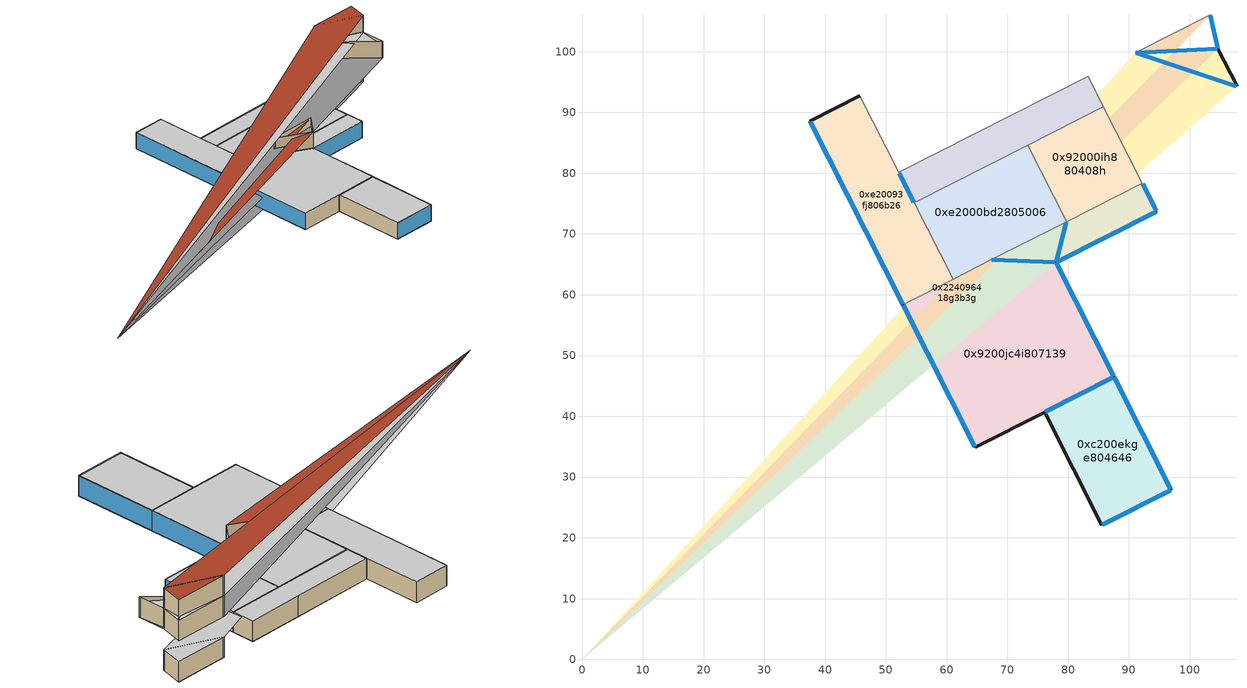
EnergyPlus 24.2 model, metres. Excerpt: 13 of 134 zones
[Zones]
0x92004cj5806g7k
 floor ground (Generic Roof): 54.66,75.16 73.34,84.64 85.8,90.96 83.28,95.93 70.82,89.61 52.14,80.12 z0; 54.66,75.16 73.34,84.64 85.8,90.96 83.28,95.93 70.82,89.61 52.14,80.12 z0
 wall to 0x02002305808hca (Generic Roof): 83.28,95.93 85.8,90.96 z0:5
 wall to 0xe20093fj806b26 (Generic Roof): 54.66,75.16 52.14,80.12 z0:5
 wall to 0x92000ih880408h (Generic Roof): 85.8,90.96 73.34,84.64 z0:5
 wall to 0x92004e58804g33 (Generic Roof): 70.82,89.61 83.28,95.93 z0:5
 wall to 0xe2004612804gf8 (Generic Roof): 52.14,80.12 70.82,89.61 z0:5
 wall to 0xe2000bd2805006 (Generic Roof): 73.34,84.64 54.66,75.16 z0:5
 window inside (0xj0fh): 54.61,75.25 52.19,80.03 z0.1:4.9
 ceiling to 0x92204cj5886g7k (Generic Roof): 54.66,75.16 52.14,80.12 70.82,89.61 83.28,95.93 85.8,90.96 73.34,84.64 z5; 54.66,75.16 52.14,80.12 70.82,89.61 83.28,95.93 85.8,90.96 73.34,84.64 z5
0xe20093fj806b26
 floor ground (Generic Roof): 52.14,80.12 54.66,75.16 61.05,62.56 52.8,58.37 37.49,88.54 45.74,92.73 z0; 52.14,80.12 54.66,75.16 61.05,62.56 52.8,58.37 37.49,88.54 45.74,92.73 z0
 wall outside (Generic Roof): 52.8,58.37 37.49,88.54 45.74,92.73 z0:5
 wall to 0x9200jc4i807139 (Generic Roof): 61.05,62.56 52.8,58.37 z0:5
 wall to 0xe2000bd2805006 (Generic Roof): 54.66,75.16 61.05,62.56 z0:5
 wall to 0xe2004612804gf8 (Generic Roof): 45.74,92.73 52.14,80.12 z0:5
 window (0xj0fh): 52.75,58.46 37.54,88.45 z0.1:4.9
 ceiling to 0xe22093fj886b26 (Generic Roof): 52.14,80.12 45.74,92.73 37.49,88.54 52.8,58.37 61.05,62.56 54.66,75.16 z5; 52.14,80.12 45.74,92.73 37.49,88.54 52.8,58.37 61.05,62.56 54.66,75.16 z5
0x12009ebf803be4
 floor ground (Generic Roof): 77.96,65.32 79.74,72.04 67.28,65.72 0,0 z0; 77.96,65.32 79.74,72.04 67.28,65.72 0,0 z0
 wall to 0xe2000bd2805006 (Generic Roof): 67.27,65.72 79.74,72.04 z0:5
 wall to 0x4200ekd0804609 (Generic Roof): 79.74,72.04 77.96,65.32 z0:5
 wall to 0x9200jc4i807139 (Generic Roof): 77.96,65.32 67.28,65.72 z0:5
 window inside (0xj0fh): 79.71,71.94 77.99,65.42 / 77.86,65.32 67.38,65.72 z0.1:4.9
0xe2000bd2805006
 floor ground (Generic Roof): 61.05,62.56 67.28,65.72 79.74,72.04 73.34,84.64 54.66,75.16 z0; 61.05,62.56 67.28,65.72 79.74,72.04 73.34,84.64 54.66,75.16 z0
 wall to 0x9200jc4i807139 (Generic Roof): 67.27,65.72 61.05,62.56 z0:5
 wall to 0x92000ih880408h (Generic Roof): 73.34,84.64 79.74,72.04 z0:5
 ceiling to 0xe2200bd2885006 (Generic Roof): 61.05,62.56 54.66,75.16 73.34,84.64 79.74,72.04 67.28,65.72 z5; 61.05,62.56 54.66,75.16 73.34,84.64 79.74,72.04 67.28,65.72 z5
0x9200jc4i807139
 floor ground (Generic Roof): 67.28,65.72 77.96,65.32 87.51,46.48 76.11,40.69 64.7,34.9 52.8,58.37 61.05,62.56 z0; 67.28,65.72 77.96,65.32 87.51,46.48 76.11,40.69 64.7,34.9 52.8,58.37 61.05,62.56 z0
 wall outside (Generic Roof): 76.11,40.69 64.7,34.9 52.8,58.37 / 77.96,65.32 87.51,46.48 z0:5
 wall to 0xc200ekge804646 (Generic Roof): 87.51,46.48 76.11,40.69 z0:5
 window inside (0xj0fh): 87.42,46.43 76.2,40.74 z0.1:4.9
 window (0xj0fh): 78.01,65.23 87.46,46.57 / 64.65,34.99 52.85,58.28 z0.1:4.9
 ceiling to 0x9220jc4i887139 (Generic Roof): 67.28,65.72 61.05,62.56 52.8,58.37 64.7,34.9 76.11,40.69 87.51,46.48 77.96,65.32 z5; 67.28,65.72 61.05,62.56 52.8,58.37 64.7,34.9 76.11,40.69 87.51,46.48 77.96,65.32 z5
0x1240956h8g3b9d
 floor to 0x1220956h883b9d (Generic Roof): 104.61,100.5,10 91.04,99.86,10 103.34,106.1,10 0,0,0; 104.61,100.5,10 91.04,99.86,10 103.34,106.1,10 0,0,0
 wall to 0xb2409ea58g7bkg (Generic Roof): 103.34,106.1 104.61,100.5 z10:15
 wall to 0x224096418g3b3g (Generic Roof): 104.61,100.5 91.04,99.86 z10:15
 wall to 0xd24044bi8g6ge0 (Generic Roof): 91.04,99.86 103.34,106.09 z10:15
 window inside (0xj0fh): 103.36,106 104.59,100.6 / 104.51,100.5 91.14,99.86 z10.1:14.9
0x224096418g3b3g
 floor to 0xe220c8hf88c7g8 (Generic Roof): 91.04,99.86,10 104.61,100.5,10 107.77,94.27,10 0,0,0; 91.04,99.86,10 104.61,100.5,10 107.77,94.27,10 0,0,0
 wall outside (Generic Roof): 104.61,100.5 107.77,94.27 z10:15
 wall to 0x5240e1388g46g7 (Generic Roof): 107.77,94.27 91.04,99.86 z10:15
 window inside (0xj0fh): 107.68,94.3 91.13,99.83 z10.1:14.9
 ceiling to 0x22709641833b3g (Generic Roof): 91.04,99.86,15 107.77,94.27,15 104.61,100.5,15 0,0,0; 91.04,99.86,15 107.77,94.27,15 104.61,100.5,15 0,0,0
0xc200ekge804646
 floor ground (Generic Roof): 76.11,40.69 85.55,22.08 96.96,27.87 87.51,46.48 z0; 76.11,40.69 85.55,22.08 96.96,27.87 87.51,46.48 z0
 wall outside (Generic Roof): 87.51,46.48 96.96,27.87 / 85.55,22.08 76.11,40.69 z0:5
 wall to 0xk2002495807he6 (Generic Roof): 96.96,27.87 85.55,22.08 z0:5
 window (0xj0fh): 87.56,46.39 96.91,27.96 z0.1:4.9
 window inside (0xj0fh): 96.87,27.82 85.64,22.13 z0.1:4.9
 ceiling to 0xc220ekge884646 (Generic Roof): 76.11,40.69 87.51,46.48 96.96,27.87 85.55,22.08 z5; 76.11,40.69 87.51,46.48 96.96,27.87 85.55,22.08 z5
0x4200ekd0804609
 floor ground (Generic Roof): 77.96,65.32 79.74,72.04 92.2,78.36 94.54,73.73 z0; 77.96,65.32 79.74,72.04 92.2,78.36 94.54,73.73 z0
 wall outside (Generic Roof): 94.54,73.73 77.96,65.32 z0:5
 wall to 0x02002305808hca (Generic Roof): 92.2,78.36 94.54,73.73 z0:5
 wall to 0x92000ih880408h (Generic Roof): 79.74,72.04 92.2,78.36 z0:5
 window (0xj0fh): 94.45,73.68 78.05,65.37 z0.1:4.9
 window inside (0xj0fh): 92.25,78.27 94.49,73.82 z0.1:4.9
 ceiling to 0x4220ekd0884609 (Generic Roof): 77.96,65.32 94.54,73.73 92.2,78.36 79.74,72.04 z5; 77.96,65.32 94.54,73.73 92.2,78.36 79.74,72.04 z5
0x1200956h803b9d
 floor ground (Generic Roof): 104.61,100.5 91.04,99.86 103.34,106.1 0,0 z0; 104.61,100.5 91.04,99.86 103.34,106.1 0,0 z0
 wall to 0xb200eea58076kg (Generic Roof): 103.34,106.1 104.61,100.5 z0:5
 wall to 0x02002305808hca (Generic Roof): 104.61,100.5 91.04,99.86 z0:5
 wall to 0xd20044bi806ge0 (Generic Roof): 91.04,99.86 103.34,106.09 z0:5
 window inside (0xj0fh): 103.36,106 104.59,100.6 / 104.51,100.5 91.14,99.86 z0.1:4.9
 ceiling to 0x1220956h883b9d (Generic Roof): 104.61,100.5,5 103.34,106.1,5 91.04,99.86,5 0,0,0; 104.61,100.5,5 103.34,106.1,5 91.04,99.86,5 0,0,0
0x1270956h833b9d
 floor to 0x1240956h8g3b9d (Generic Roof): 104.61,100.5,15 91.04,99.86,15 103.34,106.1,15 0,0,0; 104.61,100.5,15 91.04,99.86,15 103.34,106.1,15 0,0,0
 wall to 0xd27044bi836ge0 (Generic Roof): 91.04,99.86 103.34,106.09 z15:20
 wall to 0xb2709ea5837bkg (Generic Roof): 103.34,106.1 104.61,100.5 z15:20
 wall to 0x22709641833b3g (Generic Roof): 104.61,100.5 91.04,99.86 z15:20
 window inside (0xj0fh): 103.36,106 104.59,100.6 / 104.51,100.5 91.14,99.86 z15.1:19.9
 roof outside (Generic Roof): 104.61,100.5,20 103.34,106.1,20 91.04,99.86,20 0,0,0; 104.61,100.5,20 103.34,106.1,20 91.04,99.86,20 0,0,0
0x92000ih880408h
 floor ground (Generic Roof): 79.74,72.04 92.2,78.36 85.8,90.96 73.34,84.64 z0; 79.74,72.04 92.2,78.36 85.8,90.96 73.34,84.64 z0
 wall to 0x02002305808hca (Generic Roof): 85.8,90.96 92.2,78.36 z0:5
 ceiling to 0x92200ih888408h (Generic Roof): 79.74,72.04 73.34,84.64 85.8,90.96 92.2,78.36 z5; 79.74,72.04 73.34,84.64 85.8,90.96 92.2,78.36 z5
0x12209ebf883be4
 floor to 0x12009ebf803be4 (Generic Roof): 77.96,65.32,5 79.74,72.04,5 67.28,65.72,5 0,0,0; 77.96,65.32,5 79.74,72.04,5 67.28,65.72,5 0,0,0
 wall to 0xe2200bd2885006 (Generic Roof): 67.27,65.72 79.74,72.04 z5:10
 wall to 0x4220ekd0884609 (Generic Roof): 79.74,72.04 77.96,65.32 z5:10
 wall to 0x9220jc4i887139 (Generic Roof): 77.96,65.32 67.28,65.72 z5:10
 window inside (0xj0fh): 79.71,71.94 77.99,65.42 / 77.86,65.32 67.38,65.72 z5.1:9.9
 roof outside (Generic Roof): 77.96,65.32,10 67.28,65.72,10 79.74,72.04,10 0,0,0; 77.96,65.32,10 67.28,65.72,10 79.74,72.04,10 0,0,0
[Building]
unnamed: North Axis=0; Terrain=City; Solar Distribution=FullExteriorWithReflections
[Site:Location]
Site 1: Latitude=0; Longitude=0; Time Zone=0; Elevation=0
[SizingPeriod:DesignDay] Day of Month=21; DryBulb Temperature Range Modifier Type=DefaultMultipliers; Barometric Pressure=101097; Wind Direction=0; Rain Indicator=No; Snow Indicator=No; Daylight Saving Time Indicator=No; Solar Model Indicator=ASHRAEClearSky; Begin Environment Reset Mode=FullResetAtBeginEnvironment
Name | Month | Day Type | Maximum DryBulb Temperature | Daily DryBulb Temperature Range | Humidity Condition Type | Wetbulb or DewPoint at Maximum DryBulb | Wind Speed | Sky Clearness
Suzhou Ann Clg .4% Condns DP=>MDB | 8 | SummerDesignDay | 34.8 | 6.7 | Dewpoint | 27.6 | 3.35 | 1
Suzhou Ann Htg 99.6% Condns DB | 1 | WinterDesignDay | -4 | 0 | Wetbulb | -4 | 6.71 | 0
[Site:WaterMainsTemperature]
Calculation Method=CorrelationFromWeatherFile
[Material] Thermal Absorptance=0.9
Name | Roughness | Thickness | Conductivity | Density | Specific Heat | Solar Absorptance | Visible Absorptance
Generic 50mm Insulation | MediumRough | 0.05 | 0.03 | 43 | 1210 | 0.7 | 0.7
Generic Acoustic Tile | MediumSmooth | 0.02 | 0.06 | 368 | 590 | 0.2 | 0.2
Generic Ceiling Air Gap | Smooth | 0.1 | 0.556 | 1.28 | 1000 | 0.7 | 0.7
Generic LW Concrete | MediumRough | 0.1 | 0.53 | 1280 | 840 | 0.8 | 0.8
Generic Roof Membrane | MediumRough | 0.01 | 0.16 | 1120 | 1460 | 0.65 | 0.65
[WINDOWMATERIAL:SIMPLEGLAZINGSYSTEM]
g_0xg745: UFactor=1.8; Solar Heat Gain Coefficient=0.4; Visible Transmittance=0.744
[Construction]
Generic Roof: Generic Roof Membrane, Generic 50mm Insulation, Generic LW Concrete, Generic Ceiling Air Gap, Generic Acoustic Tile
[CONSTRUCTION]
0xj0fh: g_0xg745
[ZONE] Type=1; Multiplier=1; Ceiling Height=4; Part of Total Floor Area=Yes
Name | Volume | Floor Area
0x1200956h803b9d; 0x1240956h8g3b9d; 0x1270956h833b9d | 191.673 | 38.33455
0xc200ekge804646 | 1334.67 | 266.934
0x9200jc4i807139 | 3244.87 | 648.974
0xe20093fj806b26 | 1565.47 | 313.095
0x4200ekd0804609 | 422.316 | 84.4632
0x92000ih880408h | 987.22 | 197.444
0x12009ebf803be4; 0x12209ebf883be4 | 181.204 | 36.2408
0xe2000bd2805006 | 1480.04 | 296.008
0x92004cj5806g7k | 972.505 | 194.501
0x224096418g3b3g | 216.409 | 43.28175
[PEOPLE] Number of People Calculation Method=People/Area; People per Floor Area=0.0565; Fraction Radiant=0.3; Sensible Heat Fraction=autocalculate; Carbon Dioxide Generation Rate=3.82e-08; Enable ASHRAE 55 Comfort Warnings=No; Mean Radiant Temperature Calculation Type=EnclosureAveraged; Clothing Insulation Calculation Method=ClothingInsulationSchedule; Cold Stress Temperature Threshold=15.56; Heat Stress Temperature Threshold=30
Name | Zone or ZoneList or Space or SpaceList | Number of People Schedule | Activity Level Schedule
0x1200956h803b9d_People | 0x1200956h803b9d | 0x1200956h803b9dPeopleNumber_of_People_Schedule_Name | 0x1200956h803b9dPeopleActivity_Level_Schedule_Name
0xc200ekge804646_People | 0xc200ekge804646 | 0xc200ekge804646PeopleNumber_of_People_Schedule_Name | 0xc200ekge804646PeopleActivity_Level_Schedule_Name
0x9200jc4i807139_People | 0x9200jc4i807139 | 0x9200jc4i807139PeopleNumber_of_People_Schedule_Name | 0x9200jc4i807139PeopleActivity_Level_Schedule_Name
0xe20093fj806b26_People | 0xe20093fj806b26 | 0xe20093fj806b26PeopleNumber_of_People_Schedule_Name | 0xe20093fj806b26PeopleActivity_Level_Schedule_Name
0x4200ekd0804609_People | 0x4200ekd0804609 | 0x4200ekd0804609PeopleNumber_of_People_Schedule_Name | 0x4200ekd0804609PeopleActivity_Level_Schedule_Name
0x92000ih880408h_People | 0x92000ih880408h | 0x92000ih880408hPeopleNumber_of_People_Schedule_Name | 0x92000ih880408hPeopleActivity_Level_Schedule_Name
0x12009ebf803be4_People | 0x12009ebf803be4 | 0x12009ebf803be4PeopleNumber_of_People_Schedule_Name | 0x12009ebf803be4PeopleActivity_Level_Schedule_Name
0xe2000bd2805006_People | 0xe2000bd2805006 | 0xe2000bd2805006PeopleNumber_of_People_Schedule_Name | 0xe2000bd2805006PeopleActivity_Level_Schedule_Name
0x92004cj5806g7k_People | 0x92004cj5806g7k | 0x92004cj5806g7kPeopleNumber_of_People_Schedule_Name | 0x92004cj5806g7kPeopleActivity_Level_Schedule_Name
0x12209ebf883be4_People | 0x12209ebf883be4 | 0x12209ebf883be4PeopleNumber_of_People_Schedule_Name | 0x12209ebf883be4PeopleActivity_Level_Schedule_Name
0x224096418g3b3g_People | 0x224096418g3b3g | 0x224096418g3b3gPeopleNumber_of_People_Schedule_Name | 0x224096418g3b3gPeopleActivity_Level_Schedule_Name
0x1240956h8g3b9d_People | 0x1240956h8g3b9d | 0x1240956h8g3b9dPeopleNumber_of_People_Schedule_Name | 0x1240956h8g3b9dPeopleActivity_Level_Schedule_Name
0x1270956h833b9d_People | 0x1270956h833b9d | 0x1270956h833b9dPeopleNumber_of_People_Schedule_Name | 0x1270956h833b9dPeopleActivity_Level_Schedule_Name
[LIGHTS] Design Level Calculation Method=Watts/Area; Watts per Floor Area=10.55; Return Air Fraction=0; Fraction Radiant=0.7; Fraction Visible=0.2; Fraction Replaceable=1; EndUse Subcategory=General; Return Air Fraction Calculated from Plenum Temperature=No; Return Air Fraction Function of Plenum Temperature Coefficient 1=0; Return Air Fraction Function of Plenum Temperature Coefficient 2=0
Name | Zone or ZoneList or Space or SpaceList | Schedule
0x1200956h803b9d_Lights | 0x1200956h803b9d | 0x1200956h803b9dLightsSchedule_Name
0xc200ekge804646_Lights | 0xc200ekge804646 | 0xc200ekge804646LightsSchedule_Name
0x9200jc4i807139_Lights | 0x9200jc4i807139 | 0x9200jc4i807139LightsSchedule_Name
0xe20093fj806b26_Lights | 0xe20093fj806b26 | 0xe20093fj806b26LightsSchedule_Name
0x4200ekd0804609_Lights | 0x4200ekd0804609 | 0x4200ekd0804609LightsSchedule_Name
0x92000ih880408h_Lights | 0x92000ih880408h | 0x92000ih880408hLightsSchedule_Name
0x12009ebf803be4_Lights | 0x12009ebf803be4 | 0x12009ebf803be4LightsSchedule_Name
0xe2000bd2805006_Lights | 0xe2000bd2805006 | 0xe2000bd2805006LightsSchedule_Name
0x92004cj5806g7k_Lights | 0x92004cj5806g7k | 0x92004cj5806g7kLightsSchedule_Name
0x12209ebf883be4_Lights | 0x12209ebf883be4 | 0x12209ebf883be4LightsSchedule_Name
0x224096418g3b3g_Lights | 0x224096418g3b3g | 0x224096418g3b3gLightsSchedule_Name
0x1240956h8g3b9d_Lights | 0x1240956h8g3b9d | 0x1240956h8g3b9dLightsSchedule_Name
0x1270956h833b9d_Lights | 0x1270956h833b9d | 0x1270956h833b9dLightsSchedule_Name
[ELECTRICEQUIPMENT] Design Level Calculation Method=Watts/Area; Watts per Floor Area=10.33; Fraction Latent=0; Fraction Radiant=0.5; Fraction Lost=0; EndUse Subcategory=Electric Equipment
Name | Zone or ZoneList or Space or SpaceList | Schedule
0x1200956h803b9d_Equipment | 0x1200956h803b9d | 0x1200956h803b9dElectricEquipmentSchedule_Name
0xc200ekge804646_Equipment | 0xc200ekge804646 | 0xc200ekge804646ElectricEquipmentSchedule_Name
0x9200jc4i807139_Equipment | 0x9200jc4i807139 | 0x9200jc4i807139ElectricEquipmentSchedule_Name
0xe20093fj806b26_Equipment | 0xe20093fj806b26 | 0xe20093fj806b26ElectricEquipmentSchedule_Name
0x4200ekd0804609_Equipment | 0x4200ekd0804609 | 0x4200ekd0804609ElectricEquipmentSchedule_Name
0x92000ih880408h_Equipment | 0x92000ih880408h | 0x92000ih880408hElectricEquipmentSchedule_Name
0x12009ebf803be4_Equipment | 0x12009ebf803be4 | 0x12009ebf803be4ElectricEquipmentSchedule_Name
0xe2000bd2805006_Equipment | 0xe2000bd2805006 | 0xe2000bd2805006ElectricEquipmentSchedule_Name
0x92004cj5806g7k_Equipment | 0x92004cj5806g7k | 0x92004cj5806g7kElectricEquipmentSchedule_Name
0x12209ebf883be4_Equipment | 0x12209ebf883be4 | 0x12209ebf883be4ElectricEquipmentSchedule_Name
0x224096418g3b3g_Equipment | 0x224096418g3b3g | 0x224096418g3b3gElectricEquipmentSchedule_Name
0x1240956h8g3b9d_Equipment | 0x1240956h8g3b9d | 0x1240956h8g3b9dElectricEquipmentSchedule_Name
0x1270956h833b9d_Equipment | 0x1270956h833b9d | 0x1270956h833b9dElectricEquipmentSchedule_Name
[ZONEINFILTRATION:DESIGNFLOWRATE] Design Flow Rate Calculation Method=Flow/Zone; Flow Rate per Exterior Surface Area=0.0002266; Constant Term Coefficient=1; Temperature Term Coefficient=0; Velocity Term Coefficient=0; Velocity Squared Term Coefficient=0
Name | Zone or ZoneList or Space or SpaceList | Design Flow Rate
0x1200956h803b9d_Infiltration | 0x1200956h803b9d | 0
0xc200ekge804646_Infiltration | 0xc200ekge804646 | 0.0236427
0x9200jc4i807139_Infiltration | 0x9200jc4i807139 | 0.044311
0xe20093fj806b26_Infiltration | 0xe20093fj806b26 | 0.0488157
0x4200ekd0804609_Infiltration | 0x4200ekd0804609 | 0
0x92000ih880408h_Infiltration | 0x92000ih880408h | 0
0x12009ebf803be4_Infiltration | 0x12009ebf803be4 | 0
0xe2000bd2805006_Infiltration | 0xe2000bd2805006 | 0
0x92004cj5806g7k_Infiltration | 0x92004cj5806g7k | 0
0x12209ebf883be4_Infiltration | 0x12209ebf883be4 | 0.0164243
0x224096418g3b3g_Infiltration | 0x224096418g3b3g | 0
0x1240956h8g3b9d_Infiltration | 0x1240956h8g3b9d | 0
0x1270956h833b9d_Infiltration | 0x1270956h833b9d | 0.017404
[ZONEMIXING] Schedule=Always On; Design Flow Rate Calculation Method=Flow/Area; Flow Rate per Floor Area=1; Delta Temperature=0
Name | Zone or Space | Source Zone or Space
0x9220jc4i887139_0x12209ebf883be4; 0x12209ebf883be4_0x9220jc4i887139 | 0x9220jc4i887139 | 0x12209ebf883be4
0xc200ekge804646_0x9200jc4i807139; 0x9200jc4i807139_0xc200ekge804646 | 0xc200ekge804646 | 0x9200jc4i807139
0xk2002495807he6_0xc200ekge804646; 0xc200ekge804646_0xk2002495807he6 | 0xk2002495807he6 | 0xc200ekge804646
0xe20093fj806b26_0x92004cj5806g7k; 0x92004cj5806g7k_0xe20093fj806b26 | 0xe20093fj806b26 | 0x92004cj5806g7k
0x1240956h8g3b9d_0xb2409ea58g7bkg; 0xb2409ea58g7bkg_0x1240956h8g3b9d | 0x1240956h8g3b9d | 0xb2409ea58g7bkg
0x22709641833b3g_0x1270956h833b9d; 0x1270956h833b9d_0x22709641833b3g | 0x22709641833b3g | 0x1270956h833b9d
0x224096418g3b3g_0x1240956h8g3b9d; 0x1240956h8g3b9d_0x224096418g3b3g | 0x224096418g3b3g | 0x1240956h8g3b9d
0x1200956h803b9d_0xb200eea58076kg; 0xb200eea58076kg_0x1200956h803b9d | 0x1200956h803b9d | 0xb200eea58076kg
0x02002305808hca_0x4200ekd0804609; 0x4200ekd0804609_0x02002305808hca | 0x02002305808hca | 0x4200ekd0804609
0x9200jc4i807139_0x12009ebf803be4; 0x12009ebf803be4_0x9200jc4i807139 | 0x9200jc4i807139 | 0x12009ebf803be4
0x4200ekd0804609_0x12009ebf803be4; 0x12009ebf803be4_0x4200ekd0804609 | 0x4200ekd0804609 | 0x12009ebf803be4
0x02002305808hca_0x1200956h803b9d; 0x1200956h803b9d_0x02002305808hca | 0x02002305808hca | 0x1200956h803b9d
0x1270956h833b9d_0xb2709ea5837bkg; 0xb2709ea5837bkg_0x1270956h833b9d | 0x1270956h833b9d | 0xb2709ea5837bkg
0x224096418g3b3g_0x5240e1388g46g7; 0x5240e1388g46g7_0x224096418g3b3g | 0x224096418g3b3g | 0x5240e1388g46g7
0x4220ekd0884609_0x12209ebf883be4; 0x12209ebf883be4_0x4220ekd0884609 | 0x4220ekd0884609 | 0x12209ebf883be4
[DESIGNSPECIFICATION:OUTDOORAIR] Outdoor Air Method=Sum; Outdoor Air Flow per Person=0; Outdoor Air Flow per Zone Floor Area=0.000305; Outdoor Air Flow per Zone=0; Outdoor Air Flow Air Changes per Hour=0
0xk2002495807he6; 0x02002305808hca; 0x1200956h803b9d; 0xb200eea58076kg; 0xc200ekge804646; 0x9200jc4i807139; 0xe20093fj806b26; 0x4200ekd0804609; 0x92000ih880408h; 0x12009ebf803be4; 0xe2000bd2805006; 0x92004cj5806g7k; 0x4220ekd0884609; 0x9220jc4i887139; 0x12209ebf883be4; 0x224096418g3b3g; 0x1240956h8g3b9d; 0x5240e1388g46g7; 0xb2409ea58g7bkg; 0x22709641833b3g; 0x1270956h833b9d; 0xb2709ea5837bkg
[SIZING:ZONE] Zone Cooling Design Supply Air Temperature Input Method=SupplyAirTemperature; Zone Cooling Design Supply Air Temperature=14; Zone Cooling Design Supply Air Temperature Difference=11.11; Zone Heating Design Supply Air Temperature Input Method=SupplyAirTemperature; Zone Heating Design Supply Air Temperature=40; Zone Heating Design Supply Air Temperature Difference=11.11; Zone Cooling Design Supply Air Humidity Ratio=0.0085; Zone Heating Design Supply Air Humidity Ratio=0.008; Cooling Design Air Flow Method=DesignDay; Cooling Design Air Flow Rate=0; Cooling Minimum Air Flow per Zone Floor Area=0.000762; Cooling Minimum Air Flow=0; Cooling Minimum Air Flow Fraction=0; Heating Design Air Flow Method=DesignDay; Heating Design Air Flow Rate=0; Heating Maximum Air Flow per Zone Floor Area=0.002032; Heating Maximum Air Flow=0.141576; Heating Maximum Air Flow Fraction=0.3; Account for Dedicated Outdoor Air System=No; Dedicated Outdoor Air System Control Strategy=NeutralSupplyAir; Dedicated Outdoor Air Low Setpoint Temperature for Design=autosize; Dedicated Outdoor Air High Setpoint Temperature for Design=autosize; Zone Load Sizing Method=Sensible Load Only No Latent Load; Zone Latent Cooling Design Supply Air Humidity Ratio Input Method=HumidityRatioDifference; Zone Cooling Design Supply Air Humidity Ratio Difference=0.005; Zone Latent Heating Design Supply Air Humidity Ratio Input Method=HumidityRatioDifference; Zone Humidification Design Supply Air Humidity Ratio Difference=0.005; Type of Space Sum to Use=Coincident
Name | Design Specification Outdoor Air Object
0x1200956h803b9d | 0x1200956h803b9d
0xc200ekge804646 | 0xc200ekge804646
0x9200jc4i807139 | 0x9200jc4i807139
0xe20093fj806b26 | 0xe20093fj806b26
0x4200ekd0804609 | 0x4200ekd0804609
0x92000ih880408h | 0x92000ih880408h
0x12009ebf803be4 | 0x12009ebf803be4
0xe2000bd2805006 | 0xe2000bd2805006
0x92004cj5806g7k | 0x92004cj5806g7k
0x12209ebf883be4 | 0x12209ebf883be4
0x224096418g3b3g | 0x224096418g3b3g
0x1240956h8g3b9d | 0x1240956h8g3b9d
0x1270956h833b9d | 0x1270956h833b9d
[ZONECONTROL:THERMOSTAT] Temperature Difference Between Cutout And Setpoint=0
Name | Zone or ZoneList | Control Type Schedule | Control 1
0x1200956h803b9d_Thermostat | 0x1200956h803b9d | 0x1200956h803b9dZoneControl:ThermostatControl_Type_Schedule_Name | 0x1200956h803b9d_SetPoint
0xc200ekge804646_Thermostat | 0xc200ekge804646 | 0xc200ekge804646ZoneControl:ThermostatControl_Type_Schedule_Name | 0xc200ekge804646_SetPoint
0x9200jc4i807139_Thermostat | 0x9200jc4i807139 | 0x9200jc4i807139ZoneControl:ThermostatControl_Type_Schedule_Name | 0x9200jc4i807139_SetPoint
0xe20093fj806b26_Thermostat | 0xe20093fj806b26 | 0xe20093fj806b26ZoneControl:ThermostatControl_Type_Schedule_Name | 0xe20093fj806b26_SetPoint
0x4200ekd0804609_Thermostat | 0x4200ekd0804609 | 0x4200ekd0804609ZoneControl:ThermostatControl_Type_Schedule_Name | 0x4200ekd0804609_SetPoint
0x92000ih880408h_Thermostat | 0x92000ih880408h | 0x92000ih880408hZoneControl:ThermostatControl_Type_Schedule_Name | 0x92000ih880408h_SetPoint
0x12009ebf803be4_Thermostat | 0x12009ebf803be4 | 0x12009ebf803be4ZoneControl:ThermostatControl_Type_Schedule_Name | 0x12009ebf803be4_SetPoint
0xe2000bd2805006_Thermostat | 0xe2000bd2805006 | 0xe2000bd2805006ZoneControl:ThermostatControl_Type_Schedule_Name | 0xe2000bd2805006_SetPoint
0x92004cj5806g7k_Thermostat | 0x92004cj5806g7k | 0x92004cj5806g7kZoneControl:ThermostatControl_Type_Schedule_Name | 0x92004cj5806g7k_SetPoint
0x12209ebf883be4_Thermostat | 0x12209ebf883be4 | 0x12209ebf883be4ZoneControl:ThermostatControl_Type_Schedule_Name | 0x12209ebf883be4_SetPoint
0x224096418g3b3g_Thermostat | 0x224096418g3b3g | 0x224096418g3b3gZoneControl:ThermostatControl_Type_Schedule_Name | 0x224096418g3b3g_SetPoint
0x1240956h8g3b9d_Thermostat | 0x1240956h8g3b9d | 0x1240956h8g3b9dZoneControl:ThermostatControl_Type_Schedule_Name | 0x1240956h8g3b9d_SetPoint
0x1270956h833b9d_Thermostat | 0x1270956h833b9d | 0x1270956h833b9dZoneControl:ThermostatControl_Type_Schedule_Name | 0x1270956h833b9d_SetPoint
[THERMOSTATSETPOINT:DUALSETPOINT]
Name | Heating Setpoint Temperature Schedule | Cooling Setpoint Temperature Schedule
0x1200956h803b9d_SetPoint | 0x1200956h803b9dThermostatSetpoint:DualSetpointHeating_Setpoint_Temperature_Schedule_Name | 0x1200956h803b9dThermostatSetpoint:DualSetpointCooling_Setpoint_Temperature_Schedule_Name
0xc200ekge804646_SetPoint | 0xc200ekge804646ThermostatSetpoint:DualSetpointHeating_Setpoint_Temperature_Schedule_Name | 0xc200ekge804646ThermostatSetpoint:DualSetpointCooling_Setpoint_Temperature_Schedule_Name
0x9200jc4i807139_SetPoint | 0x9200jc4i807139ThermostatSetpoint:DualSetpointHeating_Setpoint_Temperature_Schedule_Name | 0x9200jc4i807139ThermostatSetpoint:DualSetpointCooling_Setpoint_Temperature_Schedule_Name
0xe20093fj806b26_SetPoint | 0xe20093fj806b26ThermostatSetpoint:DualSetpointHeating_Setpoint_Temperature_Schedule_Name | 0xe20093fj806b26ThermostatSetpoint:DualSetpointCooling_Setpoint_Temperature_Schedule_Name
0x4200ekd0804609_SetPoint | 0x4200ekd0804609ThermostatSetpoint:DualSetpointHeating_Setpoint_Temperature_Schedule_Name | 0x4200ekd0804609ThermostatSetpoint:DualSetpointCooling_Setpoint_Temperature_Schedule_Name
0x92000ih880408h_SetPoint | 0x92000ih880408hThermostatSetpoint:DualSetpointHeating_Setpoint_Temperature_Schedule_Name | 0x92000ih880408hThermostatSetpoint:DualSetpointCooling_Setpoint_Temperature_Schedule_Name
0x12009ebf803be4_SetPoint | 0x12009ebf803be4ThermostatSetpoint:DualSetpointHeating_Setpoint_Temperature_Schedule_Name | 0x12009ebf803be4ThermostatSetpoint:DualSetpointCooling_Setpoint_Temperature_Schedule_Name
0xe2000bd2805006_SetPoint | 0xe2000bd2805006ThermostatSetpoint:DualSetpointHeating_Setpoint_Temperature_Schedule_Name | 0xe2000bd2805006ThermostatSetpoint:DualSetpointCooling_Setpoint_Temperature_Schedule_Name
0x92004cj5806g7k_SetPoint | 0x92004cj5806g7kThermostatSetpoint:DualSetpointHeating_Setpoint_Temperature_Schedule_Name | 0x92004cj5806g7kThermostatSetpoint:DualSetpointCooling_Setpoint_Temperature_Schedule_Name
0x12209ebf883be4_SetPoint | 0x12209ebf883be4ThermostatSetpoint:DualSetpointHeating_Setpoint_Temperature_Schedule_Name | 0x12209ebf883be4ThermostatSetpoint:DualSetpointCooling_Setpoint_Temperature_Schedule_Name
0x224096418g3b3g_SetPoint | 0x224096418g3b3gThermostatSetpoint:DualSetpointHeating_Setpoint_Temperature_Schedule_Name | 0x224096418g3b3gThermostatSetpoint:DualSetpointCooling_Setpoint_Temperature_Schedule_Name
0x1240956h8g3b9d_SetPoint | 0x1240956h8g3b9dThermostatSetpoint:DualSetpointHeating_Setpoint_Temperature_Schedule_Name | 0x1240956h8g3b9dThermostatSetpoint:DualSetpointCooling_Setpoint_Temperature_Schedule_Name
0x1270956h833b9d_SetPoint | 0x1270956h833b9dThermostatSetpoint:DualSetpointHeating_Setpoint_Temperature_Schedule_Name | 0x1270956h833b9dThermostatSetpoint:DualSetpointCooling_Setpoint_Temperature_Schedule_Name
[ZONEHVAC:IDEALLOADSAIRSYSTEM] Maximum Heating Supply Air Temperature=50; Minimum Cooling Supply Air Temperature=13; Maximum Heating Supply Air Humidity Ratio=0.0156; Minimum Cooling Supply Air Humidity Ratio=0.0077; Heating Limit=LimitCapacity; Maximum Sensible Heating Capacity=Autosize; Cooling Limit=LimitFlowRateAndCapacity; Maximum Cooling Air Flow Rate=Autosize; Maximum Total Cooling Capacity=Autosize; Dehumidification Control Type=None; Cooling Sensible Heat Ratio=0.7; Humidification Control Type=None; Demand Controlled Ventilation Type=None; Outdoor Air Economizer Type=DifferentialDryBulb; Heat Recovery Type=None; Sensible Heat Recovery Effectiveness=0; Latent Heat Recovery Effectiveness=0
Name | Design Specification Outdoor Air Object
0x1200956h803b9d_Ideal Loads Air | 0x1200956h803b9d
0xc200ekge804646_Ideal Loads Air | 0xc200ekge804646
0x9200jc4i807139_Ideal Loads Air | 0x9200jc4i807139
0xe20093fj806b26_Ideal Loads Air | 0xe20093fj806b26
0x4200ekd0804609_Ideal Loads Air | 0x4200ekd0804609
0x92000ih880408h_Ideal Loads Air | 0x92000ih880408h
0x12009ebf803be4_Ideal Loads Air | 0x12009ebf803be4
0xe2000bd2805006_Ideal Loads Air | 0xe2000bd2805006
0x92004cj5806g7k_Ideal Loads Air | 0x92004cj5806g7k
0x12209ebf883be4_Ideal Loads Air | 0x12209ebf883be4
0x224096418g3b3g_Ideal Loads Air | 0x224096418g3b3g
0x1240956h8g3b9d_Ideal Loads Air | 0x1240956h8g3b9d
0x1270956h833b9d_Ideal Loads Air | 0x1270956h833b9d
[Zone equipment]
0x1200956h803b9d: 0x1200956h803b9d_Ideal Loads Air
0xc200ekge804646: 0xc200ekge804646_Ideal Loads Air
0x9200jc4i807139: 0x9200jc4i807139_Ideal Loads Air
0xe20093fj806b26: 0xe20093fj806b26_Ideal Loads Air
0x4200ekd0804609: 0x4200ekd0804609_Ideal Loads Air
0x92000ih880408h: 0x92000ih880408h_Ideal Loads Air
0x12009ebf803be4: 0x12009ebf803be4_Ideal Loads Air
0xe2000bd2805006: 0xe2000bd2805006_Ideal Loads Air
0x92004cj5806g7k: 0x92004cj5806g7k_Ideal Loads Air
0x12209ebf883be4: 0x12209ebf883be4_Ideal Loads Air
0x224096418g3b3g: 0x224096418g3b3g_Ideal Loads Air
0x1240956h8g3b9d: 0x1240956h8g3b9d_Ideal Loads Air
0x1270956h833b9d: 0x1270956h833b9d_Ideal Loads Air
[Schedule:Day:Interval]
OfficeMedium LIGHT_SCH_Sun: No, 06:00, 0.05, 18:00, 0.0431163, 24:00, 0.05
OfficeMedium LIGHT_SCH_Workday: No, 05:00, 0.05, 06:00, 0.1, 07:00, 0.0862326, 08:00, 0.258698, 17:00, 0.776093, 18:00, 0.431163, 20:00, 0.258698, 22:00, 0.172465, 23:00, 0.0862326, 24:00, 0.0431163
OfficeMedium LIGHT_SCH_SDD; {8bdf5033-8bb6-49a6-8c63-1cf42e979cd2}; Always On_Day Schedule: No, 24:00, 1
OfficeMedium LIGHT_SCH_WDD; OfficeMedium OCC_SCH_WinDesign; {cb566151-dfc8-4057-8b59-9311fdab7c33}: No, 24:00, 0
OfficeMedium LIGHT_SCH_Holiday; OfficeMedium LIGHT_SCH_Sat: No, 06:00, 0.05, 08:00, 0.0862326, 12:00, 0.258698, 17:00, 0.129349, 19:00, 0.0431163, 24:00, 0.05
OfficeMedium OCC_SCH_Default; OfficeMedium OCC_SCH_Holiday: No, 06:00, 0, 18:00, 0.05, 24:00, 0
OfficeMedium OCC_SCH_Workday: No, 06:00, 0, 07:00, 0.1, 08:00, 0.2, 12:00, 0.95, 13:00, 0.5, 17:00, 0.95, 18:00, 0.3, 22:00, 0.1, 24:00, 0.05
OfficeMedium OCC_SCH_Sat: No, 06:00, 0, 08:00, 0.1, 12:00, 0.3, 17:00, 0.1, 19:00, 0.05, 24:00, 0
OfficeMedium OCC_SCH_SumDesign: No, 06:00, 0, 22:00, 1, 24:00, 0.05
Seated Adult Activity_Day Schedule: No, 24:00, 120
OfficeMedium EQUIP_SCH_Sun: No, 06:00, 0.230755, 18:00, 0.288107, 24:00, 0.230755
OfficeMedium EQUIP_SCH_Workday: No, 06:00, 0.307674, 08:00, 0.381235, 12:00, 0.857778, 13:00, 0.76247, 17:00, 0.857778, 18:00, 0.476543, 24:00, 0.381235
OfficeMedium EQUIP_SCH_Sat; {f78fa74f-0576-43bd-a816-8bf4ce6cd31b}: No, 06:00, 0.230755, 08:00, 0.381235, 12:00, 0.476543, 17:00, 0.33358, 19:00, 0.285926, 24:00, 0.230755
OfficeMedium HTGSETP_SCH_YES_OPTIMUM_Default; {d11b9681-0402-475f-8a1c-0b8cc2305f58}; {1eb1e147-ae02-40e8-bcac-d442f37c0191}: No, 24:00, 15.6
{e92d0649-7140-44f5-8734-7ab63f035c7d}: No, 05:00, 15.6, 06:00, 17.8, 07:00, 20, 22:00, 21, 24:00, 15.6
{bcc13e86-09c7-4935-a179-9004d4300a09}: No, 05:00, 15.6, 06:00, 17.8, 07:00, 20, 17:00, 21, 24:00, 15.6
{240e009c-43f9-4d47-8961-d8a73ac7287d}: No, 05:00, 15.6, 06:00, 17.6, 07:00, 19.6, 22:00, 21, 24:00, 15.6
OfficeMedium CLGSETP_SCH_YES_OPTIMUM_Default; {eae660b2-143a-4734-bd33-600b1d31e829}; {524ea852-10ed-4f22-8e61-77a7f1151075}: No, 24:00, 26.7
{aea035ed-701d-4a5d-af51-3b4a013f441f}: No, 05:00, 26.7, 06:00, 25.6, 07:00, 25, 22:00, 24, 24:00, 26.7
{b1652cce-239e-4ccc-b763-ce0db0b882d7}: No, 05:00, 26.7, 06:00, 25.7, 07:00, 25, 17:00, 24, 24:00, 26.7
{41190160-9190-4e16-8422-50072377f8cf}: No, 05:00, 26.7, 06:00, 25.7, 07:00, 25, 22:00, 24, 24:00, 26.7
[Schedule:Week:Daily]
Generic Office Lighting Week Rule - Jan1-Dec31: OfficeMedium LIGHT_SCH_Sun, OfficeMedium LIGHT_SCH_Workday, OfficeMedium LIGHT_SCH_Workday, OfficeMedium LIGHT_SCH_Workday, OfficeMedium LIGHT_SCH_Workday, OfficeMedium LIGHT_SCH_Workday, OfficeMedium LIGHT_SCH_Sat, OfficeMedium LIGHT_SCH_Holiday, OfficeMedium LIGHT_SCH_SDD, OfficeMedium LIGHT_SCH_WDD, OfficeMedium LIGHT_SCH_Sun, OfficeMedium LIGHT_SCH_Sun
Generic Office Occupancy Week Rule - Jan1-Dec31: OfficeMedium OCC_SCH_Default, OfficeMedium OCC_SCH_Workday, OfficeMedium OCC_SCH_Workday, OfficeMedium OCC_SCH_Workday, OfficeMedium OCC_SCH_Workday, OfficeMedium OCC_SCH_Workday, OfficeMedium OCC_SCH_Sat, OfficeMedium OCC_SCH_Holiday, OfficeMedium OCC_SCH_SumDesign, OfficeMedium OCC_SCH_WinDesign, OfficeMedium OCC_SCH_Default, OfficeMedium OCC_SCH_Default
Seated Adult Activity Week Rule - Jan1-Dec31: Seated Adult Activity_Day Schedule, Seated Adult Activity_Day Schedule, Seated Adult Activity_Day Schedule, Seated Adult Activity_Day Schedule, Seated Adult Activity_Day Schedule, Seated Adult Activity_Day Schedule, Seated Adult Activity_Day Schedule, Seated Adult Activity_Day Schedule, Seated Adult Activity_Day Schedule, Seated Adult Activity_Day Schedule, Seated Adult Activity_Day Schedule, Seated Adult Activity_Day Schedule
Generic Office Equipment Week Rule - Jan1-Dec31: OfficeMedium EQUIP_SCH_Sun, OfficeMedium EQUIP_SCH_Workday, OfficeMedium EQUIP_SCH_Workday, OfficeMedium EQUIP_SCH_Workday, OfficeMedium EQUIP_SCH_Workday, OfficeMedium EQUIP_SCH_Workday, OfficeMedium EQUIP_SCH_Sat, {f78fa74f-0576-43bd-a816-8bf4ce6cd31b}, {8bdf5033-8bb6-49a6-8c63-1cf42e979cd2}, {cb566151-dfc8-4057-8b59-9311fdab7c33}, OfficeMedium EQUIP_SCH_Sun, OfficeMedium EQUIP_SCH_Sun
Always On Week Rule - Jan1-Dec31: Always On_Day Schedule, Always On_Day Schedule, Always On_Day Schedule, Always On_Day Schedule, Always On_Day Schedule, Always On_Day Schedule, Always On_Day Schedule, Always On_Day Schedule, Always On_Day Schedule, Always On_Day Schedule, Always On_Day Schedule, Always On_Day Schedule
Generic Office Heating Week Rule - Jan1-Dec31: OfficeMedium HTGSETP_SCH_YES_OPTIMUM_Default, {e92d0649-7140-44f5-8734-7ab63f035c7d}, {e92d0649-7140-44f5-8734-7ab63f035c7d}, {e92d0649-7140-44f5-8734-7ab63f035c7d}, {e92d0649-7140-44f5-8734-7ab63f035c7d}, {e92d0649-7140-44f5-8734-7ab63f035c7d}, {bcc13e86-09c7-4935-a179-9004d4300a09}, {1eb1e147-ae02-40e8-bcac-d442f37c0191}, {d11b9681-0402-475f-8a1c-0b8cc2305f58}, {240e009c-43f9-4d47-8961-d8a73ac7287d}, OfficeMedium HTGSETP_SCH_YES_OPTIMUM_Default, OfficeMedium HTGSETP_SCH_YES_OPTIMUM_Default
Generic Office Cooling Week Rule - Jan1-Dec31: OfficeMedium CLGSETP_SCH_YES_OPTIMUM_Default, {aea035ed-701d-4a5d-af51-3b4a013f441f}, {aea035ed-701d-4a5d-af51-3b4a013f441f}, {aea035ed-701d-4a5d-af51-3b4a013f441f}, {aea035ed-701d-4a5d-af51-3b4a013f441f}, {aea035ed-701d-4a5d-af51-3b4a013f441f}, {b1652cce-239e-4ccc-b763-ce0db0b882d7}, {524ea852-10ed-4f22-8e61-77a7f1151075}, {41190160-9190-4e16-8422-50072377f8cf}, {eae660b2-143a-4734-bd33-600b1d31e829}, OfficeMedium CLGSETP_SCH_YES_OPTIMUM_Default, OfficeMedium CLGSETP_SCH_YES_OPTIMUM_Default
[Schedule:Year]
Always On: Always On Week Rule - Jan1-Dec31, 1, 1, 12, 31
[SCHEDULE:YEAR]
0x1200956h803b9dElectricEquipmentSchedule_Name; 0xc200ekge804646ElectricEquipmentSchedule_Name; 0x9200jc4i807139ElectricEquipmentSchedule_Name; 0xe20093fj806b26ElectricEquipmentSchedule_Name; 0x4200ekd0804609ElectricEquipmentSchedule_Name; 0x92000ih880408hElectricEquipmentSchedule_Name; 0x12009ebf803be4ElectricEquipmentSchedule_Name; 0xe2000bd2805006ElectricEquipmentSchedule_Name; 0x92004cj5806g7kElectricEquipmentSchedule_Name; 0x12209ebf883be4ElectricEquipmentSchedule_Name; 0x224096418g3b3gElectricEquipmentSchedule_Name; 0x1240956h8g3b9dElectricEquipmentSchedule_Name; 0x1270956h833b9dElectricEquipmentSchedule_Name: Generic Office Equipment Week Rule - Jan1-Dec31, 1, 1, 12, 31
0x1200956h803b9dPeopleNumber_of_People_Schedule_Name; 0xc200ekge804646PeopleNumber_of_People_Schedule_Name; 0x9200jc4i807139PeopleNumber_of_People_Schedule_Name; 0xe20093fj806b26PeopleNumber_of_People_Schedule_Name; 0x4200ekd0804609PeopleNumber_of_People_Schedule_Name; 0x92000ih880408hPeopleNumber_of_People_Schedule_Name; 0x12009ebf803be4PeopleNumber_of_People_Schedule_Name; 0xe2000bd2805006PeopleNumber_of_People_Schedule_Name; 0x92004cj5806g7kPeopleNumber_of_People_Schedule_Name; 0x12209ebf883be4PeopleNumber_of_People_Schedule_Name; 0x224096418g3b3gPeopleNumber_of_People_Schedule_Name; 0x1240956h8g3b9dPeopleNumber_of_People_Schedule_Name; 0x1270956h833b9dPeopleNumber_of_People_Schedule_Name: Generic Office Occupancy Week Rule - Jan1-Dec31, 1, 1, 12, 31
0x1200956h803b9dPeopleActivity_Level_Schedule_Name; 0xc200ekge804646PeopleActivity_Level_Schedule_Name; 0x9200jc4i807139PeopleActivity_Level_Schedule_Name; 0xe20093fj806b26PeopleActivity_Level_Schedule_Name; 0x4200ekd0804609PeopleActivity_Level_Schedule_Name; 0x92000ih880408hPeopleActivity_Level_Schedule_Name; 0x12009ebf803be4PeopleActivity_Level_Schedule_Name; 0xe2000bd2805006PeopleActivity_Level_Schedule_Name; 0x92004cj5806g7kPeopleActivity_Level_Schedule_Name; 0x12209ebf883be4PeopleActivity_Level_Schedule_Name; 0x224096418g3b3gPeopleActivity_Level_Schedule_Name; 0x1240956h8g3b9dPeopleActivity_Level_Schedule_Name; 0x1270956h833b9dPeopleActivity_Level_Schedule_Name: Seated Adult Activity Week Rule - Jan1-Dec31, 1, 1, 12, 31
0x1200956h803b9dLightsSchedule_Name; 0xc200ekge804646LightsSchedule_Name; 0x9200jc4i807139LightsSchedule_Name; 0xe20093fj806b26LightsSchedule_Name; 0x4200ekd0804609LightsSchedule_Name; 0x92000ih880408hLightsSchedule_Name; 0x12009ebf803be4LightsSchedule_Name; 0xe2000bd2805006LightsSchedule_Name; 0x92004cj5806g7kLightsSchedule_Name; 0x12209ebf883be4LightsSchedule_Name; 0x224096418g3b3gLightsSchedule_Name; 0x1240956h8g3b9dLightsSchedule_Name; 0x1270956h833b9dLightsSchedule_Name: Generic Office Lighting Week Rule - Jan1-Dec31, 1, 1, 12, 31
0x1200956h803b9dThermostatSetpoint:DualSetpointHeating_Setpoint_Temperature_Schedule_Name; 0xc200ekge804646ThermostatSetpoint:DualSetpointHeating_Setpoint_Temperature_Schedule_Name; 0x9200jc4i807139ThermostatSetpoint:DualSetpointHeating_Setpoint_Temperature_Schedule_Name; 0xe20093fj806b26ThermostatSetpoint:DualSetpointHeating_Setpoint_Temperature_Schedule_Name; 0x4200ekd0804609ThermostatSetpoint:DualSetpointHeating_Setpoint_Temperature_Schedule_Name; 0x92000ih880408hThermostatSetpoint:DualSetpointHeating_Setpoint_Temperature_Schedule_Name; 0x12009ebf803be4ThermostatSetpoint:DualSetpointHeating_Setpoint_Temperature_Schedule_Name; 0xe2000bd2805006ThermostatSetpoint:DualSetpointHeating_Setpoint_Temperature_Schedule_Name; 0x92004cj5806g7kThermostatSetpoint:DualSetpointHeating_Setpoint_Temperature_Schedule_Name; 0x12209ebf883be4ThermostatSetpoint:DualSetpointHeating_Setpoint_Temperature_Schedule_Name; 0x224096418g3b3gThermostatSetpoint:DualSetpointHeating_Setpoint_Temperature_Schedule_Name; 0x1240956h8g3b9dThermostatSetpoint:DualSetpointHeating_Setpoint_Temperature_Schedule_Name; 0x1270956h833b9dThermostatSetpoint:DualSetpointHeating_Setpoint_Temperature_Schedule_Name: Generic Office Heating Week Rule - Jan1-Dec31, 1, 1, 12, 31
0x1200956h803b9dThermostatSetpoint:DualSetpointCooling_Setpoint_Temperature_Schedule_Name; 0xc200ekge804646ThermostatSetpoint:DualSetpointCooling_Setpoint_Temperature_Schedule_Name; 0x9200jc4i807139ThermostatSetpoint:DualSetpointCooling_Setpoint_Temperature_Schedule_Name; 0xe20093fj806b26ThermostatSetpoint:DualSetpointCooling_Setpoint_Temperature_Schedule_Name; 0x4200ekd0804609ThermostatSetpoint:DualSetpointCooling_Setpoint_Temperature_Schedule_Name; 0x92000ih880408hThermostatSetpoint:DualSetpointCooling_Setpoint_Temperature_Schedule_Name; 0x12009ebf803be4ThermostatSetpoint:DualSetpointCooling_Setpoint_Temperature_Schedule_Name; 0xe2000bd2805006ThermostatSetpoint:DualSetpointCooling_Setpoint_Temperature_Schedule_Name; 0x92004cj5806g7kThermostatSetpoint:DualSetpointCooling_Setpoint_Temperature_Schedule_Name; 0x12209ebf883be4ThermostatSetpoint:DualSetpointCooling_Setpoint_Temperature_Schedule_Name; 0x224096418g3b3gThermostatSetpoint:DualSetpointCooling_Setpoint_Temperature_Schedule_Name; 0x1240956h8g3b9dThermostatSetpoint:DualSetpointCooling_Setpoint_Temperature_Schedule_Name; 0x1270956h833b9dThermostatSetpoint:DualSetpointCooling_Setpoint_Temperature_Schedule_Name: Generic Office Cooling Week Rule - Jan1-Dec31, 1, 1, 12, 31
[SCHEDULE:COMPACT]
0x1200956h803b9dZoneControl:ThermostatControl_Type_Schedule_Name; 0xc200ekge804646ZoneControl:ThermostatControl_Type_Schedule_Name; 0x9200jc4i807139ZoneControl:ThermostatControl_Type_Schedule_Name; 0xe20093fj806b26ZoneControl:ThermostatControl_Type_Schedule_Name; 0x4200ekd0804609ZoneControl:ThermostatControl_Type_Schedule_Name; 0x92000ih880408hZoneControl:ThermostatControl_Type_Schedule_Name; 0x12009ebf803be4ZoneControl:ThermostatControl_Type_Schedule_Name; 0xe2000bd2805006ZoneControl:ThermostatControl_Type_Schedule_Name; 0x92004cj5806g7kZoneControl:ThermostatControl_Type_Schedule_Name; 0x12209ebf883be4ZoneControl:ThermostatControl_Type_Schedule_Name; 0x224096418g3b3gZoneControl:ThermostatControl_Type_Schedule_Name; 0x1240956h8g3b9dZoneControl:ThermostatControl_Type_Schedule_Name; 0x1270956h833b9dZoneControl:ThermostatControl_Type_Schedule_Name: Through: 12/31, For: AllDays, Until: 24:00, 4
